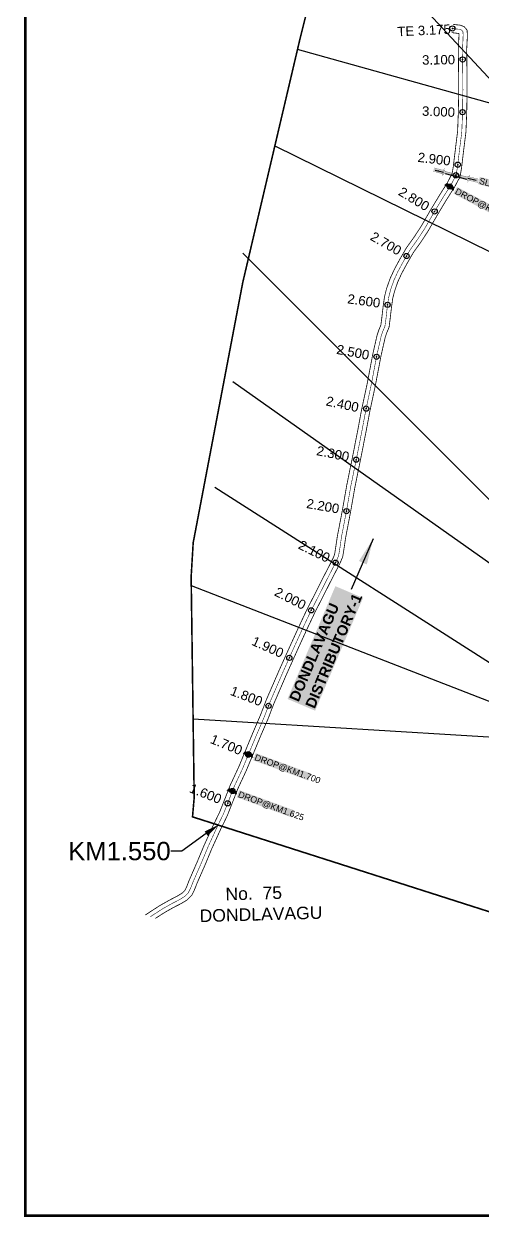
# Model space of a CAD drawing. Header units: millimetres. Extents: x 199160 to 202987, y 1604256 to 1610085.
# Drawn here: x 199160 to 200035, y 1604256 to 1606535 of the extents above; entities that cross this region are included whole.
import ezdxf
from ezdxf import colors
from ezdxf.entities.mleader import LeaderData, LeaderLine
from ezdxf.enums import TextEntityAlignment as Align
from ezdxf.math import Vec2, Vec3

# ---------------------------------------------------------------- set-up
doc = ezdxf.new("R2010")
doc.units = ezdxf.units.MM
doc.header["$PDMODE"] = 32
doc.header["$PDSIZE"] = 10
for name, pattern in [('ACAD_ISO02W100', [15, 12, -3]), ('ACAD_ISO03W100', [30, 12, -18]), ('HIDDEN2', [0.1875, 0.125, -0.0625])]:
    doc.linetypes.add(name, pattern=pattern)
for name, color, linetype in [('CANAL1', 7, 'Continuous'), ('CSMark', 72, 'Continuous'), ('PLOTS', 7, 'Continuous'), ('RE REMARKS', 7, 'Continuous'), ('ROADS', 1, 'Continuous'), ('STRUCTURE', 5, 'Continuous'), ('text2', 7, 'Continuous'), ('VILLAGE BOUNDRY', 5, 'Continuous'), ('VILLAGE STONES', 240, 'Continuous')]:
    doc.layers.add(name, color=color, linetype=linetype)
doc.styles.get("Standard").update_dxf_attribs({"font": 'arial.ttf'})
doc.dimstyles.get("Standard").update_dxf_attribs({"dimtxt": 0.18, "dimasz": 0.18, "dimexe": 0.18, "dimexo": 0.0625, "dimgap": 0.09, "dimtad": 0, "dimtih": 1, "dimtoh": 1, "dimdec": 4, "dimzin": 0, "dimdsep": 46, "dimtxsty": 'Standard', "dimcen": 0.09, "dimadec": 0, "dimazin": 0, "dimtfac": 1, "dimtdec": 4, "dimtofl": 0, "dimtmove": 0, "dimatfit": 3, "dimfxl": 1, "dimtolj": 1, "dimtzin": 0, "dimarcsym": 0})

# ---------------------------------------------------------------- blocks, each defined once
blk = doc.blocks.new('DROP')
h = blk.add_hatch()
h.set_pattern_fill('ANSI31', color=1, scale=10, angle=45)
h.set_pattern_definition([(90, (-324.4107, -25.7687), (-1.25, 0), [])])
h.paths.add_polyline_path([(-9.9, -4.3), (-13.8, 4.1), (13.8, 4.1), (10.2, -4.3)])
at = {"layer": 'STRUCTURE', "color": 5, "const_width": 0.49}
blk.add_lwpolyline([(-9.9, -4.3), (-13.8, 4.1), (13.8, 4.1), (10.2, -4.3), (-9.9, -4.3)], dxfattribs=at)
at = {"layer": 'STRUCTURE', "color": 5}
blk.add_circle((0, 0), 1.33, dxfattribs=at)
blk = doc.blocks.new('SLB')
at = {"layer": 'STRUCTURE'}
h = blk.add_hatch(dxfattribs=at)
h.set_pattern_fill('DOTS', color=6, scale=20, angle=320.3722, style=0)
h.set_pattern_definition([(320.372247934, (-159.4327, -72.9564), (1.2786241598, 0.5641323054), [0, -1.25])])
h.paths.add_polyline_path([(769699.5, 1706871.1), (769699.5, 1706861.1), (769729.1, 1706861.1), (769732.1, 1706863.1), (769792.1, 1706863.1), (769795.1, 1706861.1), (769824.7, 1706861.1), (769824.7, 1706871.1), (769795.1, 1706871.1), (769792.1, 1706869.1), (769732.1, 1706869.1), (769729.1, 1706871.1)])
at = {"layer": 'STRUCTURE', "color": 6, "linetype": 'ACAD_ISO02W100', "ltscale": 0.5, "const_width": 0.5}
for points in [[(769699.5, 1706871.1), (769729.1, 1706871.1)], [(769699.5, 1706861.1), (769729.1, 1706861.1)], [(769795.1, 1706871.1), (769824.7, 1706871.1)], [(769795.1, 1706861.1), (769824.7, 1706861.1)]]:
    blk.add_lwpolyline(points, dxfattribs=at)
at = {"layer": 'STRUCTURE', "color": 6, "const_width": 0.628}
for points in [[(769726.1, 1706877.1), (769726.1, 1706873.1), (769732.1, 1706869.1), (769792.1, 1706869.1), (769798.1, 1706873.1), (769798.1, 1706877.1)], [(769726.1, 1706855.1), (769726.1, 1706859.1), (769732.1, 1706863.1), (769792.1, 1706863.1), (769798.1, 1706859.1), (769798.1, 1706855.1)]]:
    blk.add_lwpolyline(points, dxfattribs=at)
at = {"layer": 'STRUCTURE', "color": 6}
blk.add_lwpolyline([(769732.1, 1706863.1), (769792.1, 1706863.1)], dxfattribs=at)
blk.add_lwpolyline([(769732.1, 1706863.1), (769792.1, 1706863.1)], dxfattribs=at)
at = {"layer": 'STRUCTURE', "color": 0}
blk.add_circle((769762.1, 1706866.1), 1.24, dxfattribs=at)
for points in [[(769703.8, 1706866), (769726.7, 1706866)], [(769818.6, 1706865.8), (769795.7, 1706865.8)]]:
    blk.add_leader(points, dimstyle='Standard', override={"dimasz": 10, "dimgap": 0.09, "dimtad": 0}, dxfattribs=at)

msp = doc.modelspace()

# ---------------------------------------------------------------- linework, layer by layer
at = {"color": 5, "const_width": 5.6}
msp.add_lwpolyline([(199162.9, 1609712.6), (202984.1, 1609712.6), (202984.1, 1604258.3), (199162.9, 1604258.3)], close=True, dxfattribs=at)
at = {"layer": 'CANAL1', "color": 1, "linetype": 'HIDDEN2', "ltscale": 4, "const_width": 1}
msp.add_lwpolyline([(199401.5, 1604829.3), (199408.2, 1604833.7), (199424, 1604843.9), (199440.9, 1604853.5), (199456.7, 1604861.7), (199467, 1604868), (199473.8, 1604874.8), (199478.2, 1604883.5), (199483.1, 1604896), (199498.5, 1604931.2), (199511.6, 1604962.7), (199527.6, 1604997.8), (199541.1, 1605025.9), (199549.1, 1605046), (199551.4, 1605052), (199561.2, 1605077.1), (199577.6, 1605112.4), (199591.4, 1605145.7), (199604.4, 1605177.1), (199619.3, 1605211.9), (199627.1, 1605232.1), (199630.4, 1605240.6), (199654.6, 1605296.6), (199674.9, 1605342), (199691.8, 1605379.1), (199708, 1605413.4), (199708.6, 1605414.6), (199722.2, 1605441.1), (199741.5, 1605479.2), (199750.9, 1605497.4), (199757.6, 1605510.9), (199760.9, 1605519.1), (199763, 1605531.7), (199766.5, 1605555.6), (199775.8, 1605604.1), (199784.2, 1605652.1), (199795.4, 1605706.6), (199805.7, 1605759), (199812.7, 1605796.7), (199813.3, 1605799.9), (199823.1, 1605845.2), (199833.9, 1605902.3), (199842, 1605937.9), (199845.3, 1605947.8), (199849.3, 1605957.2), (199851.2, 1605971.3), (199853.8, 1605994.5), (199854, 1605995.8), (199854.3, 1605998.1), (199856.3, 1606011.8), (199860.1, 1606026.9), (199866.4, 1606045), (199874.2, 1606062), (199884.6, 1606081.1), (199896.9, 1606102.4), (199911.2, 1606122.5), (199924.4, 1606142.5), (199942.2, 1606173.4), (199961, 1606204.6), (199975.6, 1606227.5), (199981.7, 1606239.4), (199984.4, 1606243.8), (199985.7, 1606249.1), (199987.7, 1606261.5), (199990.7, 1606286.7), (199996, 1606328.9), (199997.4, 1606366.2), (199998, 1606402), (199998.1, 1606408.9), (199997.6, 1606464.4), (199997.6, 1606466.8), (199997.6, 1606467.6), (199997.3, 1606485.7), (199998.4, 1606507.4), (199998.5, 1606514.4), (199998.2, 1606519.8), (199995.8, 1606522.7), (199991.1, 1606524.5), (199984.3, 1606525.1), (199978, 1606526)], dxfattribs=at)
at = {"layer": 'CANAL1', "color": 200, "const_width": 1.5}
for points in [[(199411.2, 1604826.1), (199412.5, 1604827), (199428.2, 1604837.1), (199444.7, 1604846.5), (199460.7, 1604854.7), (199472, 1604861.6), (199480.4, 1604870), (199485.5, 1604880.2), (199490.5, 1604893), (199505.9, 1604928.1), (199518.9, 1604959.5), (199534.8, 1604994.4), (199548.5, 1605022.7), (199556.5, 1605043.1), (199558.9, 1605049.1), (199568.6, 1605074), (199584.9, 1605109.2), (199598.8, 1605142.6), (199611.7, 1605173.9), (199626.8, 1605208.8), (199634.5, 1605229.2), (199637.8, 1605237.6), (199661.9, 1605293.4), (199682.2, 1605338.7), (199699.1, 1605375.7), (199715.2, 1605409.8), (199715.7, 1605411), (199729.3, 1605437.5), (199748.6, 1605475.6), (199758, 1605493.8), (199764.9, 1605507.7), (199768.7, 1605517), (199770.9, 1605530.5), (199774.4, 1605554.2), (199783.7, 1605602.6), (199792.1, 1605650.6), (199803.2, 1605705), (199813.5, 1605757.5), (199820.5, 1605795.1), (199821.2, 1605798.2), (199830.9, 1605843.6), (199841.8, 1605900.7), (199849.7, 1605935.8), (199852.8, 1605945), (199857.1, 1605955), (199859.1, 1605970.3), (199861.8, 1605993.5), (199861.9, 1605994.7), (199862.3, 1605997), (199864.1, 1606010.3), (199867.8, 1606024.6), (199873.8, 1606042), (199881.4, 1606058.4), (199891.6, 1606077.2), (199903.6, 1606098.1), (199917.8, 1606117.9), (199931.2, 1606138.3), (199949.1, 1606169.3), (199967.8, 1606200.4), (199982.5, 1606223.6), (199988.6, 1606235.4), (199991.9, 1606240.6), (199993.5, 1606247.6), (199995.6, 1606260.4), (199998.6, 1606285.8), (200003.9, 1606328.3), (200005.4, 1606366), (200006, 1606401.9), (200006.1, 1606408.9), (200005.6, 1606464.5), (200005.6, 1606466.9), (200005.6, 1606467.7), (200005.3, 1606485.6), (200006.4, 1606507.1), (200006.5, 1606514.5), (200006.1, 1606522.9), (200000.6, 1606529.4), (199992.9, 1606532.3), (199985.2, 1606533.1), (199979.2, 1606533.9)], [(199391.8, 1604832.5), (199403.8, 1604840.4), (199419.9, 1604850.8), (199437.1, 1604860.5), (199452.8, 1604868.7), (199462, 1604874.3), (199467.3, 1604879.5), (199470.9, 1604886.7), (199475.7, 1604899.1), (199491.1, 1604934.4), (199504.2, 1604965.9), (199520.3, 1605001.2), (199533.8, 1605029.1), (199541.6, 1605048.9), (199544, 1605054.9), (199553.9, 1605080.3), (199570.3, 1605115.6), (199584, 1605148.8), (199597, 1605180.2), (199611.9, 1605214.9), (199619.6, 1605234.9), (199622.9, 1605243.7), (199647.3, 1605299.9), (199667.7, 1605345.3), (199684.6, 1605382.4), (199700.8, 1605416.9), (199701.5, 1605418.3), (199715.1, 1605444.7), (199734.3, 1605482.9), (199743.7, 1605501), (199750.3, 1605514.2), (199753.2, 1605521.3), (199755, 1605533), (199758.6, 1605556.9), (199768, 1605605.5), (199776.4, 1605653.6), (199787.5, 1605708.1), (199797.8, 1605760.5), (199804.8, 1605798.3), (199805.5, 1605801.5), (199815.2, 1605846.7), (199826.1, 1605903.9), (199834.3, 1605940.1), (199837.8, 1605950.7), (199841.5, 1605959.3), (199843.2, 1605972.3), (199845.9, 1605995.5), (199846.1, 1605996.9), (199846.4, 1605999.2), (199848.4, 1606013.3), (199852.4, 1606029.2), (199859, 1606048), (199867.1, 1606065.6), (199877.6, 1606085), (199890.2, 1606106.8), (199904.6, 1606127), (199917.6, 1606146.7), (199935.3, 1606177.4), (199954.2, 1606208.8), (199968.6, 1606231.5), (199974.7, 1606243.4), (199976.9, 1606246.9), (199977.8, 1606250.7), (199979.8, 1606262.7), (199982.8, 1606287.7), (199988, 1606329.6), (199989.4, 1606366.4), (199990, 1606402.2), (199990.1, 1606409), (199989.6, 1606464.3), (199989.6, 1606466.7), (199989.6, 1606467.5), (199989.3, 1606485.9), (199990.4, 1606507.6), (199990.5, 1606514.3), (199990.4, 1606516.2), (199989.3, 1606516.6), (199983.3, 1606517.2), (199976.8, 1606518.1)]]:
    msp.add_lwpolyline(points, dxfattribs=at)
at = {"layer": 'PLOTS', "color": 0}
for points in [[(199748.8, 1606752.9), (200072.5, 1606405.2), (200086.2, 1606405.9), (200117.7, 1606488.2), (200119.9, 1606550.8)], [(200134.3, 1606547.6), (200127.2, 1606514), (200125.4, 1606446.4), (200101.6, 1606384.3), (200083.8, 1606374), (199682.3, 1606485.5)], [(199639.2, 1606301.7), (200092.5, 1606078.6), (200109.2, 1605931), (200100.9, 1605885.1), (200092.7, 1605822.4), (200084.9, 1605782.6), (200082.3, 1605699.6), (200069.3, 1605624.7)], [(200132.7, 1605514.3), (200108.3, 1605536.8), (200081.9, 1605592.6), (199577.9, 1606096.7)], [(200149.4, 1605495.3), (200138.6, 1605370.4), (200117.1, 1605392.6), (200089.3, 1605447.3), (200088.5, 1605476.4), (199559, 1605851.3)], [(200398.6, 1605708.1), (200241.1, 1605447.4), (200212.2, 1605467.8), (200196.5, 1605369.9), (200186, 1605214.6), (200181.4, 1605147.2), (200157.2, 1605179.6), (200152.9, 1605236.6), (200124.6, 1605266.2), (199524.3, 1605649.2)], [(199479.7, 1605462), (200123.5, 1605211.6), (200131.3, 1605198.6), (200138.5, 1605186.6), (200142.7, 1605156.4), (200158, 1605144), (200157.2, 1605179.6)], [(200158, 1605144), (200158.5, 1605093.6), (200133.8, 1605118.1), (200123.6, 1605142.8), (200110.2, 1605168.7), (199483.2, 1605206.7)]]:
    msp.add_lwpolyline(points, dxfattribs=at)
at = {"layer": 'text2', "color": 2, "linetype": 'Continuous'}
for p in [(199978, 1606526), (199997.6, 1606466.8), (199997.4, 1606366.1), (199988.2, 1606265.8), (199944.1, 1606176.5), (199890.5, 1606091.3), (199833.3, 1605898.9), (199794.5, 1605702.3), (199755, 1605505.7), (199666.8, 1605323.8), (199588.5, 1605138.7), (199549.1, 1605046)]:
    msp.add_point(p, dxfattribs=at)
at = {"layer": 'text2', "color": 3}
for p in [(199984.8, 1606245.6, 1), (199973.3, 1606224, 2), (199854.3, 1605998.1, 1), (199813.3, 1605799.9, 1), (199775.8, 1605604.1, 1), (199708.6, 1605414.6, 1), (199627.1, 1605232.1, 1), (199588.9, 1605139.8, 2), (199558.2, 1605069.4, 1), (199549.1, 1605046, 1)]:
    msp.add_point(p, dxfattribs=at)
at = {"layer": 'VILLAGE BOUNDRY', "const_width": 3}
msp.add_lwpolyline([(200232.7, 1604846.4), (200071.7, 1604831.4), (199482, 1605020.1), (199485.2, 1605057), (199479.4, 1605478.7), (199483.3, 1605543.8), (199578, 1606041.3), (199687.6, 1606508.1), (199844, 1607133.5), (199875, 1607301.8)], dxfattribs=at)

# ---------------------------------------------------------------- block references
for p, xscale, yscale, zscale, rotation in [((199973.3, 1606224, 2), 0.6999999999999997, 0.6999999999999997, 0.6999999999999997, 148.3878081419048), ((199588.9, 1605139.8, 2), 0.6999999999999998, 0.6999999999999998, 0.6999999999999998, 159.2935134310877), ((199558.2, 1605069.4, 1), 0.6999999999999998, 0.6999999999999998, 0.6999999999999998, 159.2935134310877)]:
    msp.add_blockref('DROP', p, dxfattribs=dict(xscale=xscale, yscale=yscale, zscale=zscale, rotation=rotation))
at = {"layer": 'STRUCTURE', "color": 0, "xscale": 0.7, "yscale": 0.7, "zscale": 0.7, "rotation": 345.8533642537287}
msp.add_blockref('SLB', (-614523.5, 579367, 1), dxfattribs=at)

# ---------------------------------------------------------------- texts
at = {"layer": 'CSMark', "color": 1}
for s, rotation, p in [('TE 3.175', 2.8086, (199873, 1606519.9)), ('3.100', 0.752, (199920.2, 1606465.8)), ('3.000', 357.7376, (199920.1, 1606368.4)), ('2.900', 353.1727, (199912, 1606280.3)), ('2.800', 328.9028, (199877.9, 1606216.6)), ('2.700', 330.1289, (199824, 1606131)), ('2.600', 352.0768, (199777.9, 1606010)), ('2.500', 349.2421, (199757.3, 1605913.5)), ('2.400', 347.8808, (199737.4, 1605815)), ('2.300', 348.4248, (199719.2, 1605720.1)), ('2.200', 350.0899, (199699.9, 1605619.1)), ('2.100', 333.4468, (199686.3, 1605541.4)), ('2.000', 332.867, (199640.7, 1605451.8)), ('1.900', 335.8159, (199597, 1605357.4)), ('1.800', 339.0659, (199555.7, 1605262)), ('1.700', 337.5216, (199517.7, 1605170)), ('1.600', 338.4609, (199477.7, 1605076))]:
    msp.add_text(s, height=18, rotation=rotation, dxfattribs=at).set_placement(p, align=Align.MIDDLE_LEFT)
at = {"layer": 'ROADS', "linetype": 'ACAD_ISO03W100'}
for s, p in [('No.  75 ', (199545.2, 1604860.5)), ('DONDLAVAGU', (199495.9, 1604819))]:
    msp.add_text(s, height=23.97, rotation=1.6121, dxfattribs=at).set_placement(p)
at = {"layer": 'STRUCTURE', "color": 5, "attachment_point": 1, "bg_fill": 1, "box_fill_scale": 1.1, "bg_fill_color": 7, "bg_fill_true_color": 16777215, "bg_fill_transparency": 0}
for s, insert, char_height, width, rotation in [('DROP@KM2.855', (199987.4, 1606221.6), 12, 109.998, 332.1814), ('SLB@KM2.880', (200031.2, 1606241.2), 12, 96.041, 344.9612), ('{\\fArial|b1|i0|c0|p34;\\C1;DONDLAVAGU\\PDISTRIBUTORY-1}', (199665.9, 1605246.3), 20, 230.05, 66.9975), ('DROP@KM1.700', (199603.4, 1605140.2), 12, 109.889, 339.8249), ('DROP@KM1.625', (199572.1, 1605069.5), 12, 109.998, 339.8249)]:
    msp.add_mtext(s, dxfattribs=dict(at, insert=insert, char_height=char_height, width=width, rotation=rotation))

# ---------------------------------------------------------------- leaders
at = {"layer": 'RE REMARKS', "color": 1}
msp.add_leader([(199826.9, 1605551.4), (199785.1, 1605454.3)], dimstyle='Standard', override={"dimasz": 50}, dxfattribs=at)
at = {"layer": 'VILLAGE STONES', "color": 1}
ml = msp.add_multileader_mtext('Standard', dxfattribs=at)
ml.set_content('KM1.550', color=1)
ml.set_leader_properties()
ml.build(insert=Vec2(0, 0))
ml.multileader.update_dxf_attribs({"dogleg_length": 0.36, "arrow_head_size": 30})
ctx = ml.context
ctx.base_point, ctx.char_height, ctx.arrow_head_size, ctx.landing_gap_size, ctx.plane_origin = Vec3(199250.4, 1604954.5), 35, 30, 0.09, Vec3(199192.5, 1604739.4)
ctx.text_align_type = 2
notes = []
notes.append((ctx, [(1, (1, 1, 0), (199461.4, 1604954.5), (-1, 0), 21, [(0, [(199532.4, 1605005.5)], 0, [])])]))
ctx.mtext.insert, ctx.mtext.alignment, ctx.mtext.flow_direction = Vec3(199440.3, 1604972.3), 3, 5
for ctx, leaders in notes:
    for number, flags, end, landing, length, lines in leaders:
        leader = LeaderData()
        leader.index, (leader.has_last_leader_line, leader.has_dogleg_vector, leader.attachment_direction) = number, flags
        leader.last_leader_point, leader.dogleg_vector, leader.dogleg_length = Vec3(end), Vec3(landing), length
        for number, points, colour, breaks in lines:
            line = LeaderLine()
            line.index, line.vertices, line.color, line.breaks = number, Vec3.list(points), colors.encode_raw_color(colour), breaks
            leader.lines.append(line)
        ctx.leaders.append(leader)

doc.saveas('drawing.dxf')
